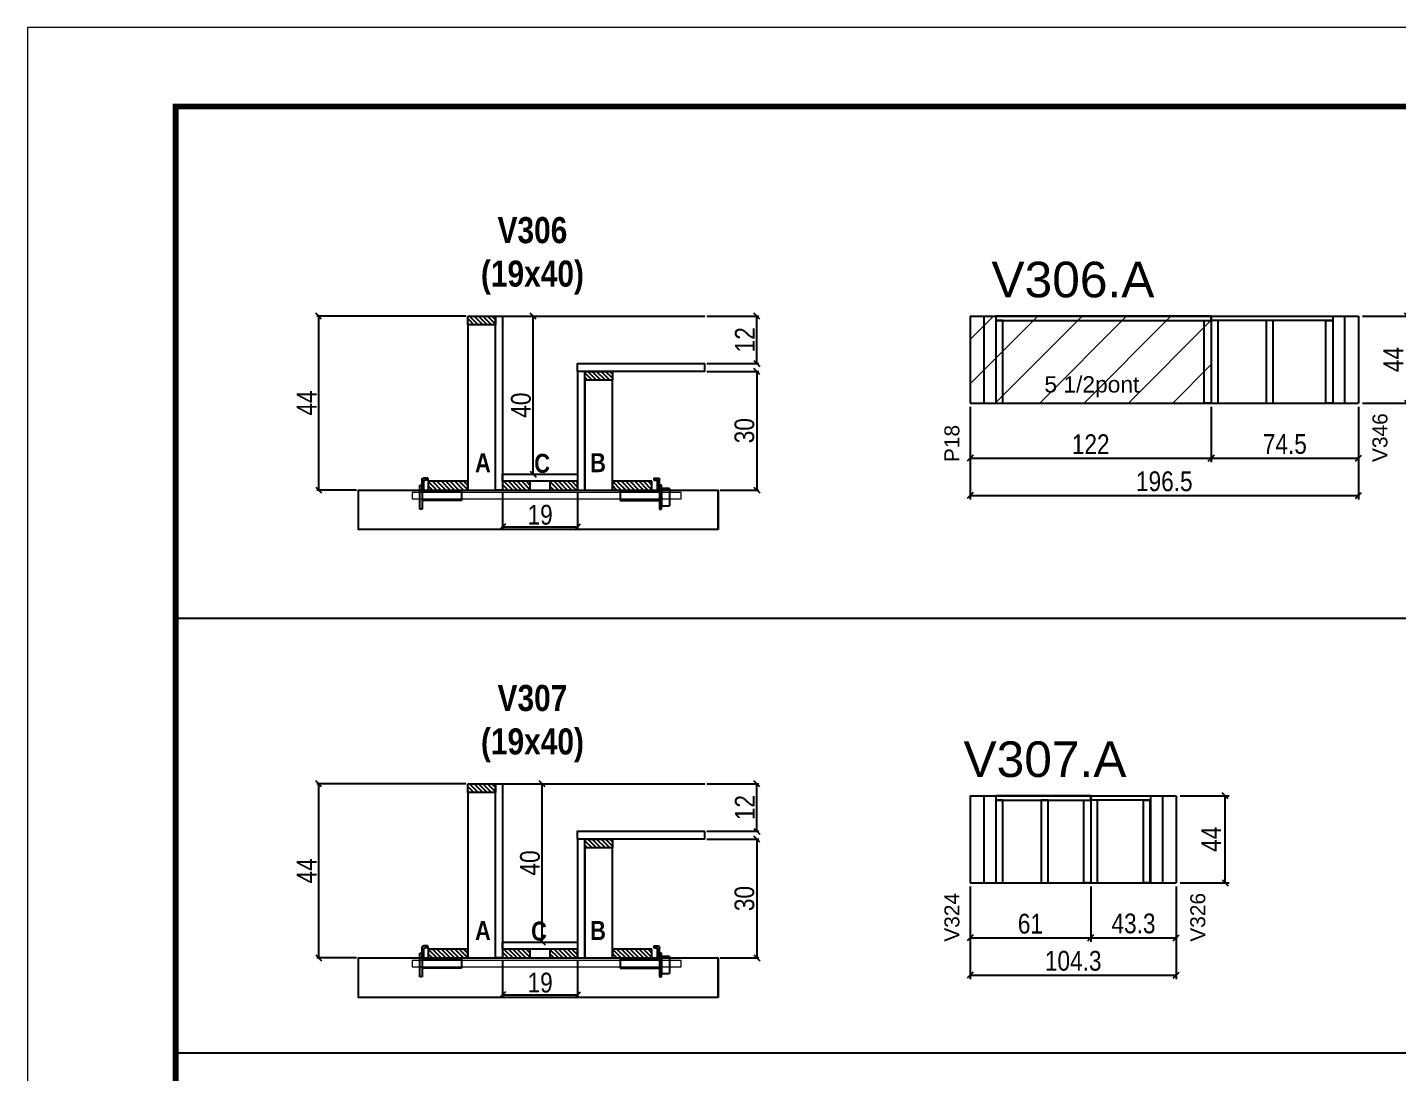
# Model space of a CAD drawing. Extents: x -3394 to 16474, y -5031 to 14397.
# Drawn here: x 7442 to 8136, y 10422 to 10951 of the extents above; entities that cross this region are included whole.
import ezdxf

# ---------------------------------------------------------------- set-up
doc = ezdxf.new("R2010")
doc.units = 0
doc.linetypes.add('DASHED', pattern=[0.75, 0.5, -0.25])
doc.layers.get('0').update_dxf_attribs({"linetype": 'CONTINUOUS'})
doc.layers.get('Defpoints').update_dxf_attribs({"linetype": 'CONTINUOUS'})
for name, color, linetype in [('barrote', 251, 'CONTINUOUS'), ('COTA', 241, 'CONTINUOUS'), ('detalhes', 4, 'CONTINUOUS'), ('NOMENCLATURA', 7, 'CONTINUOUS'), ('Painéis', 200, 'CONTINUOUS'), ('PONTALETE', 7, 'CONTINUOUS'), ('presilha', 1, 'CONTINUOUS'), ('SARR_2.2x10', 60, 'CONTINUOUS'), ('SARR_2.2x7', 40, 'CONTINUOUS'), ('SARR_3.5x7', 81, 'CONTINUOUS')]:
    doc.layers.add(name, color=color, linetype=linetype)
for name, color, linetype, lineweight in [('CONCRETO', 251, 'CONTINUOUS', 25), ('Folhas', 255, 'CONTINUOUS', 9), ('REAPROVEITAMENTO', 251, 'CONTINUOUS', 9), ('SARRAFO DE PRESSAO', 251, 'DASHED', 9), ('SCO-___-LAJ', 2, 'CONTINUOUS', 0)]:
    doc.layers.add(name, color=color, linetype=linetype, lineweight=lineweight)
doc.styles.add('ARIAL', font='arial.ttf')
doc.styles.add('COTA TECNICA', font='techl___.ttf', dxfattribs={"height": 10})
doc.styles.add('COTA TECNICA 2X', font='techl___.ttf', dxfattribs={"height": 10})
doc.styles.add('TECNICA', font='techb___.ttf', dxfattribs={"height": 10})
doc.dimstyles.new('PAINEL', dxfattribs={"dimtxt": 10, "dimasz": 3, "dimexe": 3, "dimexo": 3, "dimgap": 3, "dimtad": 1, "dimdec": 1, "dimzin": 12, "dimdsep": 46, "dimtxsty": 'COTA TECNICA', "dimblk1": 'OBLIQUE', "dimblk2": 'OBLIQUE', "dimsah": 1, "dimcen": 0.9, "dimclrd": 4, "dimclre": 4, "dimclrt": 240, "dimadec": 1, "dimazin": 3, "dimtfac": 1, "dimtdec": 1, "dimtmove": 0, "dimatfit": 3, "dimfxl": 1, "dimtolj": 1, "dimtzin": 12, "dimarcsym": 0})
doc.dimstyles.new('SECAO', dxfattribs={"dimscale": 0.333333, "dimtxt": 5, "dimasz": 9, "dimexe": 3, "dimexo": 3, "dimgap": 3, "dimtad": 1, "dimdec": 1, "dimlfac": 0.5, "dimzin": 12, "dimdsep": 46, "dimtxsty": 'COTA TECNICA 2X', "dimblk1": 'OBLIQUE', "dimblk2": 'OBLIQUE', "dimsah": 1, "dimcen": 0.9, "dimclrd": 4, "dimclre": 4, "dimclrt": 240, "dimadec": 1, "dimazin": 3, "dimtfac": 1, "dimtdec": 1, "dimtmove": 0, "dimatfit": 3, "dimfxl": 1, "dimtolj": 1, "dimtzin": 12, "dimarcsym": 0})

# ---------------------------------------------------------------- blocks, each defined once
blk = doc.blocks.new('9999999999')
at = {"layer": 'Folhas'}
blk.add_lwpolyline([(98138.98, 34190.21), (99623.98, 34190.21), (99623.98, 35240.21), (98138.98, 35240.21)], close=True, dxfattribs=at)
at = {"layer": 'Folhas', "color": 30, "const_width": 3}
blk.add_lwpolyline([(98213.98, 34230.21), (99583.98, 34230.21), (99583.98, 35200.21), (98213.98, 35200.21)], close=True, dxfattribs=at)
blk = doc.blocks.new('_Oblique')
at = {"color": 0, "linetype": 'ByBlock', "lineweight": -2}
blk.add_line((-0.5, -0.5), (0.5, 0.5), dxfattribs=at)
blk = doc.blocks.new('*D360')
at = {"layer": 'COTA', "color": 4, "lineweight": -2, "transparency": 16777216}
for p, q in [((7682.68, 10715.83), (7682.68, 10697.16)), ((7720.68, 10715.83), (7720.68, 10697.16)), ((7682.68, 10698.16), (7720.68, 10698.16))]:
    blk.add_line(p, q, dxfattribs=at)
at = {"layer": 'Defpoints', "color": 0, "transparency": 16777216}
for p in [(7682.68, 10716.83), (7720.68, 10716.83), (7720.68, 10698.16)]:
    blk.add_point(p, dxfattribs=at)
at = {"layer": 'COTA', "color": 4, "lineweight": -2, "transparency": 16777216, "xscale": 3, "yscale": 3, "zscale": 3, "rotation": 180}
blk.add_blockref('_Oblique', (7682.68, 10698.16), dxfattribs=at)
at = {"layer": 'COTA', "color": 4, "lineweight": -2, "transparency": 16777216, "xscale": 3, "yscale": 3, "zscale": 3}
blk.add_blockref('_Oblique', (7720.68, 10698.16), dxfattribs=at)
at = {"layer": 'COTA', "color": 240, "transparency": 16777216, "insert": (7701.68, 10704.25), "char_height": 10, "attachment_point": 5, "style": 'COTA TECNICA 2X'}
blk.add_mtext('\\A1;19', dxfattribs=at)
blk = doc.blocks.new('PRESILHA METÁLICA 1')
at = {"layer": 'presilha'}
for p, q in [((12, 21), (8.6, 21)), ((12, 21), (12, 19.5)), ((0, 13), (6, 13)), ((0, 13), (0, 0)), ((6, 15.5), (7.5, 15.5)), ((6, -2.5), (6, 15.5)), ((6, 13), (6, 0)), ((7.5, 10.6), (7.5, 19.9)), ((7.5, 15.5), (7.5, -2.5)), ((9, 11.6), (9, 18.9)), ((12, 19.5), (9.6, 19.5)), ((37.5, 11), (9.6, 11)), ((37.5, 11), (37.5, 4.1)), ((6, 0), (0, 0)), ((37.5, 4.1), (7.5, 4.1)), ((7.5, -2.5), (6, -2.5))]:
    blk.add_line(p, q, dxfattribs=at)
for centre, radius, start, end in [((8.6, 19.9), 1.14, 90, 180), ((9.6, 18.9), 0.57, 90, 180), ((9.6, 11.6), 0.57, 180, 270)]:
    blk.add_arc(centre, radius, start, end, dxfattribs=at)
blk = doc.blocks.new('PRESILHA METÁLICA 2')
at = {"layer": 'presilha'}
for p, q in [((-5.2, 23.5), (-5.2, 22)), ((-5.2, 23.5), (-1.9, 23.5)), ((-5.2, 22), (-2.8, 22)), ((-2.2, 14.1), (-2.2, 21.4)), ((-0.8, 14.6), (-0.8, 22.4)), ((-30.8, 13.5), (-30.8, 6.6)), ((-30.8, 13.5), (-2.8, 13.5)), ((0.8, 18), (-0.8, 18)), ((-0.8, 18), (-0.8, 0)), ((0.8, 0), (0.8, 18)), ((-30.8, 6.6), (-0.8, 6.6)), ((-0.8, 0), (0.8, 0))]:
    blk.add_line(p, q, dxfattribs=at)
for centre, radius, start, end in [((-2.8, 21.4), 0.57, 0, 90), ((-1.9, 22.4), 1.14, 0, 90), ((-2.8, 14.1), 0.57, 270, 0)]:
    blk.add_arc(centre, radius, start, end, dxfattribs=at)
blk = doc.blocks.new('*D361')
at = {"layer": 'COTA', "color": 4, "lineweight": -2, "transparency": 16777216}
for p, q in [((7785.98, 10776.83), (7812.33, 10776.83)), ((7811.33, 10776.83), (7811.33, 10716.83)), ((7792.74, 10716.83), (7812.33, 10716.83))]:
    blk.add_line(p, q, dxfattribs=at)
at = {"layer": 'Defpoints', "color": 0, "transparency": 16777216}
for p in [(7784.98, 10776.83), (7791.74, 10716.83), (7811.33, 10716.83)]:
    blk.add_point(p, dxfattribs=at)
at = {"layer": 'COTA', "color": 4, "lineweight": -2, "transparency": 16777216, "xscale": 3, "yscale": 3, "zscale": 3}
for p, rotation in [((7811.33, 10776.83), 90), ((7811.33, 10716.83), 270)]:
    blk.add_blockref('_Oblique', p, dxfattribs=dict(at, rotation=rotation))
at = {"layer": 'COTA', "color": 240, "transparency": 16777216, "insert": (7805.11, 10746.83), "char_height": 10, "attachment_point": 5, "rotation": 90, "style": 'COTA TECNICA 2X'}
blk.add_mtext('\\A1;30', dxfattribs=at)
blk = doc.blocks.new('*D362')
at = {"layer": 'COTA', "color": 4, "lineweight": -2, "transparency": 16777216}
for p, q in [((7683.68, 10804.83), (7699.11, 10804.83)), ((7698.11, 10724.83), (7698.11, 10804.83)), ((7683.68, 10724.83), (7699.11, 10724.83))]:
    blk.add_line(p, q, dxfattribs=at)
at = {"layer": 'Defpoints', "color": 0, "transparency": 16777216}
for p in [(7682.68, 10804.83), (7698.11, 10804.83), (7682.68, 10724.83)]:
    blk.add_point(p, dxfattribs=at)
at = {"layer": 'COTA', "color": 4, "lineweight": -2, "transparency": 16777216, "xscale": 3, "yscale": 3, "zscale": 3}
for p, rotation in [((7698.11, 10804.83), 90), ((7698.11, 10724.83), 270)]:
    blk.add_blockref('_Oblique', p, dxfattribs=dict(at, rotation=rotation))
at = {"layer": 'COTA', "color": 240, "transparency": 16777216, "insert": (7692.01, 10759.76), "char_height": 10, "attachment_point": 5, "rotation": 90, "style": 'COTA TECNICA 2X'}
blk.add_mtext('\\A1;40', dxfattribs=at)
blk = doc.blocks.new('*D363')
at = {"layer": 'COTA', "color": 4, "lineweight": -2, "transparency": 16777216}
for p, q in [((7785.98, 10804.83), (7812.33, 10804.83)), ((7811.33, 10780.83), (7811.33, 10804.83)), ((7785.98, 10780.83), (7812.33, 10780.83))]:
    blk.add_line(p, q, dxfattribs=at)
at = {"layer": 'Defpoints', "color": 0, "transparency": 16777216}
for p in [(7784.98, 10804.83), (7811.33, 10804.83), (7784.98, 10780.83)]:
    blk.add_point(p, dxfattribs=at)
at = {"layer": 'COTA', "color": 4, "lineweight": -2, "transparency": 16777216, "xscale": 3, "yscale": 3, "zscale": 3}
for p, rotation in [((7811.33, 10804.83), 90), ((7811.33, 10780.83), 270)]:
    blk.add_blockref('_Oblique', p, dxfattribs=dict(at, rotation=rotation))
at = {"layer": 'COTA', "color": 240, "transparency": 16777216, "insert": (7805.27, 10792.83), "char_height": 10, "attachment_point": 5, "rotation": 90, "style": 'COTA TECNICA 2X'}
blk.add_mtext('\\A1;12', dxfattribs=at)
blk = doc.blocks.new('*D364')
at = {"layer": 'COTA', "color": 4, "lineweight": -2, "transparency": 16777216}
for p, q in [((7664.08, 10804.83), (7588.61, 10804.83)), ((7589.61, 10716.83), (7589.61, 10804.83)), ((7608.82, 10716.83), (7588.61, 10716.83))]:
    blk.add_line(p, q, dxfattribs=at)
at = {"layer": 'Defpoints', "color": 0, "transparency": 16777216}
for p in [(7589.61, 10804.83), (7665.08, 10804.83), (7609.82, 10716.83)]:
    blk.add_point(p, dxfattribs=at)
at = {"layer": 'COTA', "color": 4, "lineweight": -2, "transparency": 16777216, "xscale": 3, "yscale": 3, "zscale": 3}
for p, rotation in [((7589.61, 10804.83), 90), ((7589.61, 10716.83), 270)]:
    blk.add_blockref('_Oblique', p, dxfattribs=dict(at, rotation=rotation))
at = {"layer": 'COTA', "color": 240, "transparency": 16777216, "insert": (7583.54, 10760.83), "char_height": 10, "attachment_point": 5, "rotation": 90, "style": 'COTA TECNICA 2X'}
blk.add_mtext('\\A1;44', dxfattribs=at)
blk = doc.blocks.new('*D365')
at = {"layer": 'COTA', "color": 4, "linetype": 'Continuous', "lineweight": -2, "transparency": 16777216}
for p, q in [((7919.32, 10758.83), (7919.32, 10730.95)), ((8041.32, 10758.83), (8041.32, 10730.95)), ((7919.32, 10732.95), (8041.32, 10732.95))]:
    blk.add_line(p, q, dxfattribs=at)
at = {"layer": 'Defpoints', "color": 0, "linetype": 'Continuous', "transparency": 16777216}
for p in [(7919.32, 10760.83), (8041.32, 10760.83), (8041.32, 10732.95)]:
    blk.add_point(p, dxfattribs=at)
at = {"layer": 'COTA', "color": 4, "linetype": 'Continuous', "lineweight": -2, "transparency": 16777216, "xscale": 3, "yscale": 3, "zscale": 3, "rotation": 180}
blk.add_blockref('_Oblique', (7919.32, 10732.95), dxfattribs=at)
at = {"layer": 'COTA', "color": 4, "linetype": 'Continuous', "lineweight": -2, "transparency": 16777216, "xscale": 3, "yscale": 3, "zscale": 3}
blk.add_blockref('_Oblique', (8041.32, 10732.95), dxfattribs=at)
at = {"layer": 'COTA', "color": 240, "linetype": 'Continuous', "transparency": 16777216, "insert": (7980.32, 10740), "char_height": 10, "attachment_point": 5, "style": 'COTA TECNICA'}
blk.add_mtext('\\A1;122', dxfattribs=at)
blk = doc.blocks.new('*D366')
at = {"layer": 'COTA', "color": 4, "linetype": 'Continuous', "lineweight": -2, "transparency": 16777216}
for p, q in [((8117.82, 10804.83), (8142.57, 10804.83)), ((8140.57, 10760.83), (8140.57, 10804.83)), ((8117.82, 10760.83), (8142.57, 10760.83))]:
    blk.add_line(p, q, dxfattribs=at)
at = {"layer": 'Defpoints', "color": 0, "linetype": 'Continuous', "transparency": 16777216}
for p in [(8115.82, 10804.83), (8140.57, 10804.83), (8115.82, 10760.83)]:
    blk.add_point(p, dxfattribs=at)
at = {"layer": 'COTA', "color": 4, "linetype": 'Continuous', "lineweight": -2, "transparency": 16777216, "xscale": 3, "yscale": 3, "zscale": 3}
for p, rotation in [((8140.57, 10804.83), 90), ((8140.57, 10760.83), 270)]:
    blk.add_blockref('_Oblique', p, dxfattribs=dict(at, rotation=rotation))
at = {"layer": 'COTA', "color": 240, "linetype": 'Continuous', "transparency": 16777216, "insert": (8133.49, 10782.83), "char_height": 10, "attachment_point": 5, "rotation": 90, "style": 'COTA TECNICA'}
blk.add_mtext('\\A1;44', dxfattribs=at)
blk = doc.blocks.new('*D371')
at = {"layer": 'COTA', "color": 4, "linetype": 'Continuous', "lineweight": -2, "transparency": 16777216}
for p, q in [((8041.32, 10758.83), (8041.32, 10730.95)), ((8115.82, 10758.83), (8115.82, 10730.95)), ((8041.32, 10732.95), (8115.82, 10732.95))]:
    blk.add_line(p, q, dxfattribs=at)
at = {"layer": 'Defpoints', "color": 0, "linetype": 'Continuous', "transparency": 16777216}
for p in [(8041.32, 10760.83), (8115.82, 10760.83), (8115.82, 10732.95)]:
    blk.add_point(p, dxfattribs=at)
at = {"layer": 'COTA', "color": 4, "linetype": 'Continuous', "lineweight": -2, "transparency": 16777216, "xscale": 3, "yscale": 3, "zscale": 3, "rotation": 180}
blk.add_blockref('_Oblique', (8041.32, 10732.95), dxfattribs=at)
at = {"layer": 'COTA', "color": 4, "linetype": 'Continuous', "lineweight": -2, "transparency": 16777216, "xscale": 3, "yscale": 3, "zscale": 3}
blk.add_blockref('_Oblique', (8115.82, 10732.95), dxfattribs=at)
at = {"layer": 'COTA', "color": 240, "linetype": 'Continuous', "transparency": 16777216, "insert": (8078.57, 10740.06), "char_height": 10, "attachment_point": 5, "style": 'COTA TECNICA'}
blk.add_mtext('\\A1;74.5', dxfattribs=at)
blk = doc.blocks.new('*D374')
at = {"layer": 'COTA', "color": 4, "linetype": 'Continuous', "lineweight": -2, "transparency": 16777216}
for p, q in [((7919.32, 10758.83), (7919.32, 10712.04)), ((8115.82, 10758.83), (8115.82, 10712.04)), ((7919.32, 10714.04), (8115.82, 10714.04))]:
    blk.add_line(p, q, dxfattribs=at)
at = {"layer": 'Defpoints', "color": 0, "linetype": 'Continuous', "transparency": 16777216}
for p in [(7919.32, 10760.83), (8115.82, 10760.83), (8115.82, 10714.04)]:
    blk.add_point(p, dxfattribs=at)
at = {"layer": 'COTA', "color": 4, "linetype": 'Continuous', "lineweight": -2, "transparency": 16777216, "xscale": 3, "yscale": 3, "zscale": 3, "rotation": 180}
blk.add_blockref('_Oblique', (7919.32, 10714.04), dxfattribs=at)
at = {"layer": 'COTA', "color": 4, "linetype": 'Continuous', "lineweight": -2, "transparency": 16777216, "xscale": 3, "yscale": 3, "zscale": 3}
blk.add_blockref('_Oblique', (8115.82, 10714.04), dxfattribs=at)
at = {"layer": 'COTA', "color": 240, "linetype": 'Continuous', "transparency": 16777216, "insert": (8017.57, 10721.18), "char_height": 10, "attachment_point": 5, "style": 'COTA TECNICA'}
blk.add_mtext('\\A1;196.5', dxfattribs=at)
blk = doc.blocks.new('*D375')
at = {"layer": 'COTA', "color": 4, "lineweight": -2, "transparency": 16777216}
for p, q in [((7682.68, 10479.18), (7682.68, 10460.51)), ((7720.68, 10479.18), (7720.68, 10460.51)), ((7682.68, 10461.51), (7720.68, 10461.51))]:
    blk.add_line(p, q, dxfattribs=at)
at = {"layer": 'Defpoints', "color": 0, "transparency": 16777216}
for p in [(7682.68, 10480.18), (7720.68, 10480.18), (7720.68, 10461.51)]:
    blk.add_point(p, dxfattribs=at)
at = {"layer": 'COTA', "color": 4, "lineweight": -2, "transparency": 16777216, "xscale": 3, "yscale": 3, "zscale": 3, "rotation": 180}
blk.add_blockref('_Oblique', (7682.68, 10461.51), dxfattribs=at)
at = {"layer": 'COTA', "color": 4, "lineweight": -2, "transparency": 16777216, "xscale": 3, "yscale": 3, "zscale": 3}
blk.add_blockref('_Oblique', (7720.68, 10461.51), dxfattribs=at)
at = {"layer": 'COTA', "color": 240, "transparency": 16777216, "insert": (7701.68, 10467.59), "char_height": 10, "attachment_point": 5, "style": 'COTA TECNICA 2X'}
blk.add_mtext('\\A1;19', dxfattribs=at)
blk = doc.blocks.new('*D376')
at = {"layer": 'COTA', "color": 4, "lineweight": -2, "transparency": 16777216}
for p, q in [((7785.98, 10540.18), (7812.33, 10540.18)), ((7811.33, 10540.18), (7811.33, 10480.18)), ((7792.74, 10480.18), (7812.33, 10480.18))]:
    blk.add_line(p, q, dxfattribs=at)
at = {"layer": 'Defpoints', "color": 0, "transparency": 16777216}
for p in [(7784.98, 10540.18), (7791.74, 10480.18), (7811.33, 10480.18)]:
    blk.add_point(p, dxfattribs=at)
at = {"layer": 'COTA', "color": 4, "lineweight": -2, "transparency": 16777216, "xscale": 3, "yscale": 3, "zscale": 3}
for p, rotation in [((7811.33, 10540.18), 90), ((7811.33, 10480.18), 270)]:
    blk.add_blockref('_Oblique', p, dxfattribs=dict(at, rotation=rotation))
at = {"layer": 'COTA', "color": 240, "transparency": 16777216, "insert": (7805.11, 10510.18), "char_height": 10, "attachment_point": 5, "rotation": 90, "style": 'COTA TECNICA 2X'}
blk.add_mtext('\\A1;30', dxfattribs=at)
blk = doc.blocks.new('*D377')
at = {"layer": 'COTA', "color": 4, "lineweight": -2, "transparency": 16777216}
for p, q in [((7683.68, 10568.18), (7703.68, 10568.18)), ((7702.68, 10488.18), (7702.68, 10568.18)), ((7691.1, 10488.18), (7703.68, 10488.18))]:
    blk.add_line(p, q, dxfattribs=at)
at = {"layer": 'Defpoints', "color": 0, "transparency": 16777216}
for p in [(7682.68, 10568.18), (7702.68, 10568.18), (7690.1, 10488.18)]:
    blk.add_point(p, dxfattribs=at)
at = {"layer": 'COTA', "color": 4, "lineweight": -2, "transparency": 16777216, "xscale": 3, "yscale": 3, "zscale": 3}
for p, rotation in [((7702.68, 10568.18), 90), ((7702.68, 10488.18), 270)]:
    blk.add_blockref('_Oblique', p, dxfattribs=dict(at, rotation=rotation))
at = {"layer": 'COTA', "color": 240, "transparency": 16777216, "insert": (7696.58, 10528.18), "char_height": 10, "attachment_point": 5, "rotation": 90, "style": 'COTA TECNICA 2X'}
blk.add_mtext('\\A1;40', dxfattribs=at)
blk = doc.blocks.new('*D378')
at = {"layer": 'COTA', "color": 4, "lineweight": -2, "transparency": 16777216}
for p, q in [((7785.98, 10568.18), (7812.33, 10568.18)), ((7811.33, 10544.18), (7811.33, 10568.18)), ((7785.98, 10544.18), (7812.33, 10544.18))]:
    blk.add_line(p, q, dxfattribs=at)
at = {"layer": 'Defpoints', "color": 0, "transparency": 16777216}
for p in [(7784.98, 10568.18), (7811.33, 10568.18), (7784.98, 10544.18)]:
    blk.add_point(p, dxfattribs=at)
at = {"layer": 'COTA', "color": 4, "lineweight": -2, "transparency": 16777216, "xscale": 3, "yscale": 3, "zscale": 3}
for p, rotation in [((7811.33, 10568.18), 90), ((7811.33, 10544.18), 270)]:
    blk.add_blockref('_Oblique', p, dxfattribs=dict(at, rotation=rotation))
at = {"layer": 'COTA', "color": 240, "transparency": 16777216, "insert": (7805.27, 10556.18), "char_height": 10, "attachment_point": 5, "rotation": 90, "style": 'COTA TECNICA 2X'}
blk.add_mtext('\\A1;12', dxfattribs=at)
blk = doc.blocks.new('*D379')
at = {"layer": 'COTA', "color": 4, "lineweight": -2, "transparency": 16777216}
for p, q in [((7664.08, 10568.18), (7588.61, 10568.18)), ((7589.61, 10480.18), (7589.61, 10568.18)), ((7608.82, 10480.18), (7588.61, 10480.18))]:
    blk.add_line(p, q, dxfattribs=at)
at = {"layer": 'Defpoints', "color": 0, "transparency": 16777216}
for p in [(7589.61, 10568.18), (7665.08, 10568.18), (7609.82, 10480.18)]:
    blk.add_point(p, dxfattribs=at)
at = {"layer": 'COTA', "color": 4, "lineweight": -2, "transparency": 16777216, "xscale": 3, "yscale": 3, "zscale": 3}
for p, rotation in [((7589.61, 10568.18), 90), ((7589.61, 10480.18), 270)]:
    blk.add_blockref('_Oblique', p, dxfattribs=dict(at, rotation=rotation))
at = {"layer": 'COTA', "color": 240, "transparency": 16777216, "insert": (7583.54, 10524.18), "char_height": 10, "attachment_point": 5, "rotation": 90, "style": 'COTA TECNICA 2X'}
blk.add_mtext('\\A1;44', dxfattribs=at)
blk = doc.blocks.new('*D381')
at = {"layer": 'COTA', "color": 4, "linetype": 'Continuous', "lineweight": -2, "transparency": 16777216}
for p, q in [((7919.32, 10516.19), (7919.32, 10488.31)), ((7980.32, 10516.19), (7980.32, 10488.31)), ((7919.32, 10490.31), (7980.32, 10490.31))]:
    blk.add_line(p, q, dxfattribs=at)
at = {"layer": 'Defpoints', "color": 0, "linetype": 'Continuous', "transparency": 16777216}
for p in [(7919.32, 10518.19), (7980.32, 10518.19), (7980.32, 10490.31)]:
    blk.add_point(p, dxfattribs=at)
at = {"layer": 'COTA', "color": 4, "linetype": 'Continuous', "lineweight": -2, "transparency": 16777216, "xscale": 3, "yscale": 3, "zscale": 3, "rotation": 180}
blk.add_blockref('_Oblique', (7919.32, 10490.31), dxfattribs=at)
at = {"layer": 'COTA', "color": 4, "linetype": 'Continuous', "lineweight": -2, "transparency": 16777216, "xscale": 3, "yscale": 3, "zscale": 3}
blk.add_blockref('_Oblique', (7980.32, 10490.31), dxfattribs=at)
at = {"layer": 'COTA', "color": 240, "linetype": 'Continuous', "transparency": 16777216, "insert": (7949.82, 10497.41), "char_height": 10, "attachment_point": 5, "style": 'COTA TECNICA'}
blk.add_mtext('\\A1;61', dxfattribs=at)
blk = doc.blocks.new('*D382')
at = {"layer": 'COTA', "color": 4, "linetype": 'Continuous', "lineweight": -2, "transparency": 16777216}
for p, q in [((8025.62, 10562.19), (8050.37, 10562.19)), ((8048.37, 10518.19), (8048.37, 10562.19)), ((8025.62, 10518.19), (8050.37, 10518.19))]:
    blk.add_line(p, q, dxfattribs=at)
at = {"layer": 'Defpoints', "color": 0, "linetype": 'Continuous', "transparency": 16777216}
for p in [(8023.62, 10562.19), (8048.37, 10562.19), (8023.62, 10518.19)]:
    blk.add_point(p, dxfattribs=at)
at = {"layer": 'COTA', "color": 4, "linetype": 'Continuous', "lineweight": -2, "transparency": 16777216, "xscale": 3, "yscale": 3, "zscale": 3}
for p, rotation in [((8048.37, 10562.19), 90), ((8048.37, 10518.19), 270)]:
    blk.add_blockref('_Oblique', p, dxfattribs=dict(at, rotation=rotation))
at = {"layer": 'COTA', "color": 240, "linetype": 'Continuous', "transparency": 16777216, "insert": (8041.29, 10540.19), "char_height": 10, "attachment_point": 5, "rotation": 90, "style": 'COTA TECNICA'}
blk.add_mtext('\\A1;44', dxfattribs=at)
blk = doc.blocks.new('*D383')
at = {"layer": 'COTA', "color": 4, "linetype": 'Continuous', "lineweight": -2, "transparency": 16777216}
for p, q in [((7980.32, 10516.19), (7980.32, 10488.31)), ((8023.62, 10516.19), (8023.62, 10488.31)), ((7980.32, 10490.31), (8023.62, 10490.31))]:
    blk.add_line(p, q, dxfattribs=at)
at = {"layer": 'Defpoints', "color": 0, "linetype": 'Continuous', "transparency": 16777216}
for p in [(7980.32, 10518.19), (8023.62, 10518.19), (8023.62, 10490.31)]:
    blk.add_point(p, dxfattribs=at)
at = {"layer": 'COTA', "color": 4, "linetype": 'Continuous', "lineweight": -2, "transparency": 16777216, "xscale": 3, "yscale": 3, "zscale": 3, "rotation": 180}
blk.add_blockref('_Oblique', (7980.32, 10490.31), dxfattribs=at)
at = {"layer": 'COTA', "color": 4, "linetype": 'Continuous', "lineweight": -2, "transparency": 16777216, "xscale": 3, "yscale": 3, "zscale": 3}
blk.add_blockref('_Oblique', (8023.62, 10490.31), dxfattribs=at)
at = {"layer": 'COTA', "color": 240, "linetype": 'Continuous', "transparency": 16777216, "insert": (8001.97, 10497.52), "char_height": 10, "attachment_point": 5, "style": 'COTA TECNICA'}
blk.add_mtext('\\A1;43.3', dxfattribs=at)
blk = doc.blocks.new('*D380')
at = {"layer": 'COTA', "color": 4, "linetype": 'Continuous', "lineweight": -2, "transparency": 16777216}
for p, q in [((7919.32, 10516.19), (7919.32, 10469.4)), ((8023.62, 10516.19), (8023.62, 10469.4)), ((7919.32, 10471.4), (8023.62, 10471.4))]:
    blk.add_line(p, q, dxfattribs=at)
at = {"layer": 'Defpoints', "color": 0, "linetype": 'Continuous', "transparency": 16777216}
for p in [(7919.32, 10518.19), (8023.62, 10518.19), (8023.62, 10471.4)]:
    blk.add_point(p, dxfattribs=at)
at = {"layer": 'COTA', "color": 4, "linetype": 'Continuous', "lineweight": -2, "transparency": 16777216, "xscale": 3, "yscale": 3, "zscale": 3, "rotation": 180}
blk.add_blockref('_Oblique', (7919.32, 10471.4), dxfattribs=at)
at = {"layer": 'COTA', "color": 4, "linetype": 'Continuous', "lineweight": -2, "transparency": 16777216, "xscale": 3, "yscale": 3, "zscale": 3}
blk.add_blockref('_Oblique', (8023.62, 10471.4), dxfattribs=at)
at = {"layer": 'COTA', "color": 240, "linetype": 'Continuous', "transparency": 16777216, "insert": (7971.47, 10478.62), "char_height": 10, "attachment_point": 5, "style": 'COTA TECNICA'}
blk.add_mtext('\\A1;104.3', dxfattribs=at)

msp = doc.modelspace()

# ---------------------------------------------------------------- hatches: boundary and pattern name
at = {"layer": 'REAPROVEITAMENTO', "linetype": 'Continuous'}
h = msp.add_hatch(dxfattribs=at)
h.set_pattern_fill('ANSI31', color=256, scale=5)
h.paths.add_polyline_path([(7919.32, 10804.83), (7919.32, 10760.83), (8041.32, 10760.83), (8041.32, 10804.83)])
at = {"layer": 'SARR_2.2x10'}
h = msp.add_hatch(dxfattribs=at)
h.set_pattern_fill('ANSI31', color=256, scale=0.5, angle=90)
h.set_pattern_definition([(135, (40856.1041, -112795.3368), (-1.122532015, -1.122532015), [])])
h.paths.add_polyline_path([(7665.08, 10721.23), (7665.08, 10716.83), (7645.08, 10716.83), (7645.08, 10721.23)])
h = msp.add_hatch(dxfattribs=at)
h.set_pattern_fill('ANSI31', color=256, scale=0.5, angle=90)
h.set_pattern_definition([(135, (40742.9041, -112795.3368), (-1.122532015, -1.122532015), [])])
h.paths.add_polyline_path([(7758.28, 10721.23), (7758.28, 10716.83), (7738.28, 10716.83), (7738.28, 10721.23)])
h = msp.add_hatch(dxfattribs=at)
h.set_pattern_fill('ANSI31', color=256, scale=0.5, angle=90)
h.set_pattern_definition([(135, (40856.1041, -113031.988), (-1.122532015, -1.122532015), [])])
h.paths.add_polyline_path([(7665.08, 10484.58), (7665.08, 10480.18), (7645.08, 10480.18), (7645.08, 10484.58)])
h = msp.add_hatch(dxfattribs=at)
h.set_pattern_fill('ANSI31', color=256, scale=0.5, angle=90)
h.set_pattern_definition([(135, (40742.9041, -113031.988), (-1.122532015, -1.122532015), [])])
h.paths.add_polyline_path([(7758.28, 10484.58), (7758.28, 10480.18), (7738.28, 10480.18), (7738.28, 10484.58)])
at = {"layer": 'SARR_2.2x7'}
h = msp.add_hatch(dxfattribs=at)
h.set_pattern_fill('ANSI31', color=256, scale=0.5, angle=90)
h.set_pattern_definition([(135, (40746.9041, -112711.7368), (-1.122532015, -1.122532015), [])])
h.paths.add_polyline_path([(7679.08, 10804.83), (7679.08, 10800.43), (7665.08, 10800.43), (7665.08, 10804.83)])
h = msp.add_hatch(dxfattribs=at)
h.set_pattern_fill('ANSI31', color=256, scale=0.5, angle=90)
h.set_pattern_definition([(135, (40687.7041, -112739.7368), (-1.122532015, -1.122532015), [])])
h.paths.add_polyline_path([(7738.28, 10776.83), (7738.28, 10772.43), (7724.28, 10772.43), (7724.28, 10776.83)])
h = msp.add_hatch(dxfattribs=at)
h.set_pattern_fill('ANSI31', color=256, scale=0.5, angle=90)
h.set_pattern_definition([(135, (40894.5041, -112795.3368), (-1.122532015, -1.122532015), [])])
h.paths.add_polyline_path([(7696.68, 10721.23), (7696.68, 10716.83), (7682.68, 10716.83), (7682.68, 10721.23)])
h = msp.add_hatch(dxfattribs=at)
h.set_pattern_fill('ANSI31', color=256, scale=0.5, angle=90)
h.set_pattern_definition([(135, (40870.5041, -112795.3368), (-1.122532015, -1.122532015), [])])
h.paths.add_polyline_path([(7720.68, 10721.23), (7720.68, 10716.83), (7706.68, 10716.83), (7706.68, 10721.23)])
h = msp.add_hatch(dxfattribs=at)
h.set_pattern_fill('ANSI31', color=256, scale=0.5, angle=90)
h.set_pattern_definition([(135, (40746.9041, -112948.388), (-1.122532015, -1.122532015), [])])
h.paths.add_polyline_path([(7679.08, 10568.18), (7679.08, 10563.78), (7665.08, 10563.78), (7665.08, 10568.18)])
h = msp.add_hatch(dxfattribs=at)
h.set_pattern_fill('ANSI31', color=256, scale=0.5, angle=90)
h.set_pattern_definition([(135, (40687.7041, -112976.388), (-1.122532015, -1.122532015), [])])
h.paths.add_polyline_path([(7738.28, 10540.18), (7738.28, 10535.78), (7724.28, 10535.78), (7724.28, 10540.18)])
h = msp.add_hatch(dxfattribs=at)
h.set_pattern_fill('ANSI31', color=256, scale=0.5, angle=90)
h.set_pattern_definition([(135, (40894.5041, -113031.988), (-1.122532015, -1.122532015), [])])
h.paths.add_polyline_path([(7696.68, 10484.58), (7696.68, 10480.18), (7682.68, 10480.18), (7682.68, 10484.58)])
h = msp.add_hatch(dxfattribs=at)
h.set_pattern_fill('ANSI31', color=256, scale=0.5, angle=90)
h.set_pattern_definition([(135, (40870.5041, -113031.988), (-1.122532015, -1.122532015), [])])
h.paths.add_polyline_path([(7720.68, 10484.58), (7720.68, 10480.18), (7706.68, 10480.18), (7706.68, 10484.58)])

# ---------------------------------------------------------------- linework, layer by layer
at = {"layer": 'barrote', "elevation": 0}
for points in [[(7791.74, 10696.83), (7609.82, 10696.83), (7609.82, 10716.83), (7791.74, 10716.83)], [(7791.74, 10460.18), (7609.82, 10460.18), (7609.82, 10480.18), (7791.74, 10480.18)]]:
    msp.add_lwpolyline(points, close=True, dxfattribs=at)
at = {"layer": 'CONCRETO', "linetype": 'Continuous'}
for p, q in [((7682.68, 10804.83), (7784.98, 10804.83)), ((7682.68, 10568.18), (7784.98, 10568.18))]:
    msp.add_line(p, q, dxfattribs=at)
at = {"layer": 'COTA', "linetype": 'Continuous'}
for p, q in [((7517.21, 10652.05), (8887.21, 10652.05)), ((7517.21, 10432.14), (8887.21, 10432.14))]:
    msp.add_line(p, q, dxfattribs=at)
at = {"layer": 'detalhes', "color": 250}
for p, q in [((7791.74, 10696.83), (7791.74, 10716.83)), ((7791.74, 10460.18), (7791.74, 10480.18))]:
    msp.add_line(p, q, dxfattribs=at)
at = {"layer": 'Painéis', "linetype": 'Continuous'}
for p, q in [((7919.32, 10804.83), (8115.82, 10804.83)), ((7919.32, 10804.83), (7919.32, 10760.83)), ((8041.32, 10804.83), (8041.32, 10760.83)), ((8115.82, 10804.83), (8115.82, 10760.83)), ((7784.98, 10776.83), (7784.98, 10780.83)), ((7919.32, 10760.83), (8115.82, 10760.83)), ((7919.32, 10562.19), (8023.62, 10562.19)), ((7919.32, 10562.19), (7919.32, 10518.19)), ((7980.32, 10562.19), (7980.32, 10518.19)), ((8023.62, 10562.19), (8023.62, 10518.19)), ((7784.98, 10540.18), (7784.98, 10544.18)), ((7919.32, 10518.19), (8023.62, 10518.19))]:
    msp.add_line(p, q, dxfattribs=at)
at = {"layer": 'Painéis', "linetype": 'Continuous', "elevation": 0}
for points in [[(7679.08, 10716.83), (7679.08, 10804.83), (7682.68, 10804.83), (7682.68, 10716.83)], [(7724.28, 10716.83), (7724.28, 10776.83), (7720.68, 10776.83), (7720.68, 10716.83)], [(7682.68, 10724.83), (7720.68, 10724.83), (7720.68, 10721.23), (7682.68, 10721.23)], [(7679.08, 10480.18), (7679.08, 10568.18), (7682.68, 10568.18), (7682.68, 10480.18)], [(7724.28, 10480.18), (7724.28, 10540.18), (7720.68, 10540.18), (7720.68, 10480.18)], [(7682.68, 10488.18), (7720.68, 10488.18), (7720.68, 10484.58), (7682.68, 10484.58)]]:
    msp.add_lwpolyline(points, close=True, dxfattribs=at)
for points in [[(7784.98, 10776.83), (7720.68, 10776.83), (7720.68, 10780.83), (7784.98, 10780.83)], [(7784.98, 10540.18), (7720.68, 10540.18), (7720.68, 10544.18), (7784.98, 10544.18)]]:
    msp.add_lwpolyline(points, dxfattribs=at)
at = {"layer": 'SARR_2.2x10', "elevation": 0}
for points in [[(7665.08, 10721.23), (7645.08, 10721.23), (7645.08, 10716.83), (7665.08, 10716.83)], [(7758.28, 10721.23), (7738.28, 10721.23), (7738.28, 10716.83), (7758.28, 10716.83)], [(7665.08, 10484.58), (7645.08, 10484.58), (7645.08, 10480.18), (7665.08, 10480.18)], [(7758.28, 10484.58), (7738.28, 10484.58), (7738.28, 10480.18), (7758.28, 10480.18)]]:
    msp.add_lwpolyline(points, close=True, dxfattribs=at)
at = {"layer": 'SARR_2.2x7', "ltscale": 25}
for p, q in [((7926.32, 10804.83), (7926.32, 10760.83)), ((8108.82, 10804.83), (8108.82, 10760.83)), ((7926.32, 10562.19), (7926.32, 10518.19)), ((8016.62, 10562.19), (8016.62, 10518.19))]:
    msp.add_line(p, q, dxfattribs=at)
at = {"layer": 'SARR_2.2x7', "elevation": 0}
for points in [[(7665.08, 10804.83), (7679.08, 10804.83), (7679.08, 10800.43), (7665.08, 10800.43)], [(7724.28, 10776.83), (7738.28, 10776.83), (7738.28, 10772.43), (7724.28, 10772.43)], [(7696.68, 10721.23), (7682.68, 10721.23), (7682.68, 10716.83), (7696.68, 10716.83)], [(7720.68, 10721.23), (7706.68, 10721.23), (7706.68, 10716.83), (7720.68, 10716.83)], [(7665.08, 10568.18), (7679.08, 10568.18), (7679.08, 10563.78), (7665.08, 10563.78)], [(7724.28, 10540.18), (7738.28, 10540.18), (7738.28, 10535.78), (7724.28, 10535.78)], [(7696.68, 10484.58), (7682.68, 10484.58), (7682.68, 10480.18), (7696.68, 10480.18)], [(7720.68, 10484.58), (7706.68, 10484.58), (7706.68, 10480.18), (7720.68, 10480.18)]]:
    msp.add_lwpolyline(points, close=True, dxfattribs=at)
at = {"layer": 'SARR_2.2x7', "ltscale": 25, "elevation": 0}
for points in [[(7932.32, 10802.63), (8041.32, 10802.63), (8041.32, 10804.83), (7932.32, 10804.83)], [(8102.82, 10802.63), (8041.32, 10802.63), (8041.32, 10804.83), (8102.82, 10804.83)], [(7932.32, 10559.99), (7980.32, 10559.99), (7980.32, 10562.19), (7932.32, 10562.19)], [(8010.62, 10559.99), (7980.32, 10559.99), (7980.32, 10562.19), (8010.62, 10562.19)]]:
    msp.add_lwpolyline(points, close=True, dxfattribs=at)
at = {"layer": 'SARR_3.5x7', "elevation": 0}
for points in [[(7679.08, 10800.43), (7665.08, 10800.43), (7665.08, 10716.83), (7679.08, 10716.83)], [(7932.32, 10760.83), (7935.82, 10760.83), (7935.82, 10802.63), (7932.32, 10802.63)], [(8041.32, 10760.83), (8037.82, 10760.83), (8037.82, 10802.63), (8041.32, 10802.63)], [(8041.32, 10760.83), (8044.82, 10760.83), (8044.82, 10802.63), (8041.32, 10802.63)], [(8069.13, 10760.83), (8072.63, 10760.83), (8072.63, 10802.63), (8069.13, 10802.63)], [(8102.82, 10760.83), (8099.32, 10760.83), (8099.32, 10802.63), (8102.82, 10802.63)], [(7738.28, 10772.43), (7724.28, 10772.43), (7724.28, 10716.83), (7738.28, 10716.83)], [(7679.08, 10563.78), (7665.08, 10563.78), (7665.08, 10480.18), (7679.08, 10480.18)], [(7932.32, 10518.19), (7935.82, 10518.19), (7935.82, 10559.99), (7932.32, 10559.99)], [(7955.29, 10518.19), (7958.79, 10518.19), (7958.79, 10559.99), (7955.29, 10559.99)], [(7980.32, 10518.19), (7976.82, 10518.19), (7976.82, 10559.99), (7980.32, 10559.99)], [(7980.32, 10518.19), (7983.82, 10518.19), (7983.82, 10559.99), (7980.32, 10559.99)], [(8006.93, 10518.19), (8010.43, 10518.19), (8010.43, 10559.99), (8006.93, 10559.99)], [(8010.62, 10518.19), (8007.12, 10518.19), (8007.12, 10559.99), (8010.62, 10559.99)], [(7738.28, 10535.78), (7724.28, 10535.78), (7724.28, 10480.18), (7738.28, 10480.18)]]:
    msp.add_lwpolyline(points, close=True, dxfattribs=at)
at = {"layer": 'SCO-___-LAJ', "color": 1, "elevation": 0}
for points in [[(7773.13, 10715.5), (7636.97, 10715.5), (7636.97, 10712.3), (7773.13, 10712.3)], [(7773.13, 10478.85), (7636.97, 10478.85), (7636.97, 10475.65), (7773.13, 10475.65)]]:
    msp.add_lwpolyline(points, close=True, dxfattribs=at)

# ---------------------------------------------------------------- block references
at = {"layer": 'presilha', "xscale": -0.6666666666666666, "yscale": 0.6666666666666666, "zscale": 0.6666666666666666}
for name, p in [('PRESILHA METÁLICA 2', (7641.4, 10707.2)), ('PRESILHA METÁLICA 1', (7767.15, 10708.87)), ('PRESILHA METÁLICA 2', (7641.4, 10470.55)), ('PRESILHA METÁLICA 1', (7767.15, 10472.21))]:
    msp.add_blockref(name, p, dxfattribs=at)
at = {"layer": 'SARRAFO DE PRESSAO', "color": 6, "linetype": 'ByBlock'}
msp.add_blockref('9999999999', (-90696.77, -24289.38), dxfattribs=at)

# ---------------------------------------------------------------- texts
at = {"layer": 'detalhes', "style": 'TECNICA'}
for s, p in [('A', (7668.75, 10725.85)), ('C', (7698.73, 10725.54)), ('B', (7727.02, 10725.85)), ('A', (7668.75, 10489.2)), ('C', (7697.15, 10488.89)), ('B', (7727.02, 10489.2))]:
    msp.add_text(s, height=9.6, dxfattribs=at).set_placement(p)
at = {"layer": 'NOMENCLATURA', "linetype": 'Continuous', "style": 'ARIAL'}
for s, p in [('V306.A', (7930.1, 10814.3)), ('V307.A', (7915.96, 10571.66))]:
    msp.add_text(s, height=18, dxfattribs=at).set_placement(p)
for s, p in [('P18', (7913.86, 10730.97)), ('V346', (8130.49, 10730.97)), ('V324', (7913.86, 10488.33)), ('V326', (8038.29, 10488.33))]:
    msp.add_text(s, height=7.567, rotation=90, dxfattribs=at).set_placement(p)
at = {"layer": 'NOMENCLATURA', "char_height": 13.2, "attachment_point": 2, "style": 'TECNICA'}
for s, insert in [('V306\\P(19x40)', (7697.79, 10854.9)), ('V307\\P(19x40)', (7697.79, 10618.25))]:
    msp.add_mtext_dynamic_manual_height_columns(s, width=13.2, gutter_width=1, heights=[0], dxfattribs=dict(at, insert=insert))
at = {"layer": 'PONTALETE', "linetype": 'Continuous', "style": 'ARIAL'}
msp.add_text('5 1/2pont', height=8.25, dxfattribs=at).set_placement((7956.88, 10766.15))

# ---------------------------------------------------------------- dimensions: what is measured, and where the dimension line sits
at = {"layer": 'COTA'}
for base, p1, p2, picture, middle in [((7589.61, 10804.83), (7609.82, 10716.83), (7665.08, 10804.83), '*D364', (7589.61, 10760.83)), ((7698.11, 10804.83), (7682.68, 10724.83), (7682.68, 10804.83), '*D362', (7698.11, 10759.76)), ((7811.33, 10804.83), (7784.98, 10780.83), (7784.98, 10804.83), '*D363', (7811.33, 10792.83)), ((7589.61, 10568.18), (7609.82, 10480.18), (7665.08, 10568.18), '*D379', (7589.61, 10524.18)), ((7702.68, 10568.18), (7690.1, 10488.18), (7682.68, 10568.18), '*D377', (7702.68, 10528.18)), ((7811.33, 10568.18), (7784.98, 10544.18), (7784.98, 10568.18), '*D378', (7811.33, 10556.18))]:
    dim = msp.add_linear_dim(base=base, p1=p1, p2=p2, angle=90, dimstyle='SECAO', dxfattribs=at)
    dim.commit()
    dim.dimension.update_dxf_attribs({"geometry": picture, "text_midpoint": middle, "dimtype": 160})
at = {"layer": 'COTA', "linetype": 'Continuous'}
for base, p1, p2, picture, middle in [((8140.57, 10804.83), (8115.82, 10760.83), (8115.82, 10804.83), '*D366', (8133.49, 10782.83)), ((8048.37, 10562.19), (8023.62, 10518.19), (8023.62, 10562.19), '*D382', (8041.29, 10540.19))]:
    dim = msp.add_linear_dim(base=base, p1=p1, p2=p2, angle=90, dimstyle='PAINEL', override={"dimexe": 2, "dimexo": 2, "dimgap": 2, "dimadec": 8, "dimtix": 1, "dimatfit": 2, "dimldrblk": 'Oblique'}, dxfattribs=at)
    dim.commit()
    dim.dimension.update_dxf_attribs({"geometry": picture, "text_midpoint": middle})
at = {"layer": 'COTA'}
for base, p1, p2, picture, middle in [((7811.33, 10716.83), (7784.98, 10776.83), (7791.74, 10716.83), '*D361', (7805.11, 10746.83)), ((7811.33, 10480.18), (7784.98, 10540.18), (7791.74, 10480.18), '*D376', (7805.11, 10510.18))]:
    dim = msp.add_linear_dim(base=base, p1=p1, p2=p2, angle=90, dimstyle='SECAO', dxfattribs=at)
    dim.commit()
    dim.dimension.update_dxf_attribs({"geometry": picture, "text_midpoint": middle})
at = {"layer": 'COTA', "linetype": 'Continuous'}
for base, p1, p2, picture, middle in [((8041.32, 10732.95), (7919.32, 10760.83), (8041.32, 10760.83), '*D365', (7980.32, 10740)), ((8115.82, 10714.04), (7919.32, 10760.83), (8115.82, 10760.83), '*D374', (8017.57, 10721.18)), ((8115.82, 10732.95), (8041.32, 10760.83), (8115.82, 10760.83), '*D371', (8078.57, 10740.06)), ((7980.32, 10490.31), (7919.32, 10518.19), (7980.32, 10518.19), '*D381', (7949.82, 10497.41)), ((8023.62, 10471.4), (7919.32, 10518.19), (8023.62, 10518.19), '*D380', (7971.47, 10478.62)), ((8023.62, 10490.31), (7980.32, 10518.19), (8023.62, 10518.19), '*D383', (8001.97, 10497.52))]:
    dim = msp.add_linear_dim(base=base, p1=p1, p2=p2, dimstyle='PAINEL', override={"dimexe": 2, "dimexo": 2, "dimgap": 2, "dimadec": 8, "dimtix": 1, "dimatfit": 2, "dimldrblk": 'Oblique'}, dxfattribs=at)
    dim.commit()
    dim.dimension.update_dxf_attribs({"geometry": picture, "text_midpoint": middle})
at = {"layer": 'COTA'}
for base, p1, p2, picture, middle in [((7720.68, 10698.16), (7682.68, 10716.83), (7720.68, 10716.83), '*D360', (7701.68, 10698.16)), ((7720.68, 10461.51), (7682.68, 10480.18), (7720.68, 10480.18), '*D375', (7701.68, 10461.51))]:
    dim = msp.add_linear_dim(base=base, p1=p1, p2=p2, dimstyle='SECAO', dxfattribs=at)
    dim.commit()
    dim.dimension.update_dxf_attribs({"geometry": picture, "text_midpoint": middle, "dimtype": 160})

doc.saveas('drawing.dxf')
